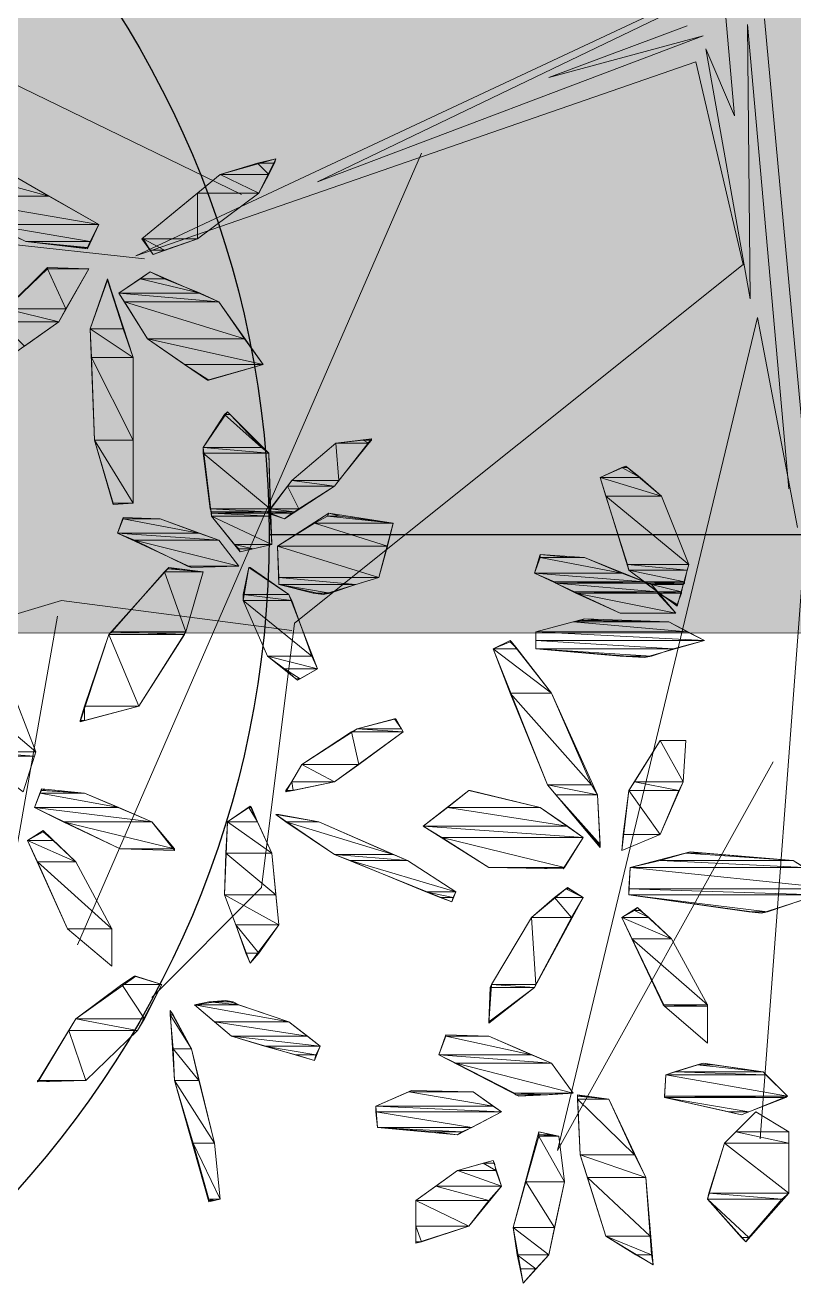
# Model space of a CAD drawing. Header units: metres. Extents: x 349703 to 349913, y 9282546 to 9282694.
# Drawn here: x 349771.008 to 349771.991, y 9282598.353 to 9282599.967 of the extents above; entities that cross this region are included whole.
import ezdxf

# ---------------------------------------------------------------- set-up
doc = ezdxf.new("R2010")
doc.units = ezdxf.units.M
doc.header["$LTSCALE"] = 0.25
for name, color, linetype, lineweight in [('AREA-VERDE', 3, 'CONTINUOUS', 9), ('ARQ-FONDO', 253, 'CONTINUOUS', 9), ('LLORAD-TEXTO', 1, 'CONTINUOUS', 25)]:
    doc.layers.add(name, color=color, linetype=linetype, lineweight=lineweight)

# ---------------------------------------------------------------- blocks, each defined once
blk = doc.blocks.new('ARBOL 1')
at = {"layer": 'ARQ-FONDO', "linetype": 'Continuous', "lineweight": -2}
for p, q in [((348214.2046, 9282663.416), (348213.362, 9282663.8254)), ((348214.0694, 9282663.3374), (348214.7438, 9282663.6536)), ((348214.7584, 9282663.6517), (348214.3015, 9282663.4324)), ((348214.8352, 9282663.5165), (348214.8242, 9282663.6426)), ((348214.9046, 9282663.0395), (348214.8516, 9282663.6335)), ((348214.8516, 9282663.6335), (348214.8553, 9282663.2825)), ((348214.8735, 9282663.6408), (348214.932, 9282663.0084)), ((348214.3015, 9282663.4324), (348214.7949, 9282663.6188)), ((348214.5976, 9282663.5658), (348214.7748, 9282663.6316)), ((348214.7949, 9282663.6188), (348214.5976, 9282663.5658)), ((348214.8553, 9282663.2825), (348214.7986, 9282663.6024)), ((348214.7986, 9282663.6024), (348214.8352, 9282663.5165)), ((348214.7858, 9282663.5859), (348214.0694, 9282663.3374)), ((348214.8461, 9282663.3264), (348214.7858, 9282663.5859)), ((348213.872, 9282663.4635), (348214.0218, 9282663.3776)), ((348214.4349, 9282663.469), (348213.9944, 9282662.4564)), ((348214.2485, 9282663.4617), (348214.1772, 9282663.4416)), ((348214.2265, 9282663.4178), (348214.2485, 9282663.4617)), ((348214.1772, 9282663.4416), (348214.0767, 9282663.3593)), ((348214.0803, 9282663.3337), (348213.3639, 9282663.4123)), ((348213.9286, 9282663.3557), (348213.8098, 9282663.4141)), ((348214.1479, 9282663.3593), (348214.2265, 9282663.4178)), ((348214.0218, 9282663.3776), (348214.0072, 9282663.3465)), ((348214.0767, 9282663.3593), (348214.0913, 9282663.3392)), ((348214.0913, 9282663.3392), (348214.1479, 9282663.3593)), ((348214.0072, 9282663.3465), (348213.9286, 9282663.3557)), ((348213.956, 9282663.3228), (348213.903, 9282663.2698)), ((348214.009, 9282663.3209), (348213.956, 9282663.3228)), ((348213.9707, 9282663.2533), (348214.009, 9282663.3209)), ((348214.0474, 9282663.2899), (348214.0876, 9282663.3173)), ((348214.0876, 9282663.3173), (348214.1754, 9282663.2789)), ((348214.8461, 9282663.3264), (348214.2722, 9282662.8677)), ((348214.0109, 9282663.2442), (348214.0328, 9282663.3081)), ((348214.0328, 9282663.3081), (348214.0657, 9282663.2076)), ((348214.084, 9282663.2314), (348214.0474, 9282663.2899)), ((348214.1754, 9282663.2789), (348214.232, 9282663.1985)), ((348213.9085, 9282663.2094), (348213.9707, 9282663.2533)), ((348214.6085, 9282662.1933), (348214.8644, 9282663.2588)), ((348214.9156, 9282662.9901), (348214.8644, 9282663.2588)), ((348214.0164, 9282663.1016), (348214.0109, 9282663.2442)), ((348214.1607, 9282663.1784), (348214.084, 9282663.2314)), ((348214.0657, 9282663.2076), (348214.0657, 9282663.0212)), ((348214.232, 9282663.1985), (348214.1607, 9282663.1784)), ((348214.1553, 9282663.0925), (348214.1863, 9282663.1382)), ((348214.1863, 9282663.1382), (348214.2393, 9282663.0852)), ((348214.0401, 9282663.0194), (348214.0164, 9282663.1016)), ((348214.3234, 9282663.0431), (348214.3709, 9282663.1034)), ((348214.3709, 9282663.1034), (348214.3252, 9282663.0979)), ((348214.1662, 9282663.0047), (348214.1553, 9282663.0925)), ((348214.2393, 9282663.0852), (348214.243, 9282662.9682)), ((348214.3252, 9282663.0979), (348214.2686, 9282663.0504)), ((348214.6634, 9282663.0541), (348214.6962, 9282663.0687)), ((348214.6962, 9282663.0687), (348214.7419, 9282663.0303)), ((348214.6999, 9282662.9353), (348214.6634, 9282663.0541)), ((348214.2686, 9282663.0504), (348214.2375, 9282663.0084)), ((348214.2594, 9282663.0011), (348214.3234, 9282663.0431)), ((348214.0657, 9282663.0212), (348214.0401, 9282663.0194)), ((348214.7419, 9282663.0303), (348214.7767, 9282662.9426)), ((348214.2028, 9282662.959), (348214.1662, 9282663.0047)), ((348214.2375, 9282663.0084), (348214.2594, 9282663.0011)), ((348214.2503, 9282662.9664), (348214.3161, 9282663.0084)), ((348214.3161, 9282663.0084), (348214.3983, 9282662.9956)), ((348214.0456, 9282662.9828), (348214.0529, 9282663.0029)), ((348214.0529, 9282663.0029), (348214.1004, 9282663.0011)), ((348214.1004, 9282663.0011), (348214.1754, 9282662.9737)), ((348214.3983, 9282662.9956), (348214.3801, 9282662.9261)), ((348214.1406, 9282662.9389), (348214.0456, 9282662.9828)), ((348214.1754, 9282662.9737), (348214.2009, 9282662.9408)), ((348214.9265, 9282662.9865), (348214.8681, 9282662.2079)), ((348214.243, 9282662.9682), (348214.2028, 9282662.959)), ((348214.2521, 9282662.917), (348214.2503, 9282662.9664)), ((348214.2009, 9282662.9408), (348214.1406, 9282662.9389)), ((348214.5793, 9282662.9316), (348214.5866, 9282662.9554)), ((348214.5866, 9282662.9554), (348214.6432, 9282662.9517)), ((348214.6432, 9282662.9517), (348214.7291, 9282662.917)), ((348214.7767, 9282662.9426), (348214.762, 9282662.8896)), ((348214.1114, 9282662.9389), (348214.0346, 9282662.853)), ((348214.1553, 9282662.9335), (348214.1114, 9282662.9389)), ((348214.1333, 9282662.8567), (348214.1553, 9282662.9335)), ((348214.2064, 9282662.8969), (348214.2137, 9282662.9389)), ((348214.2137, 9282662.9389), (348214.2649, 9282662.9042)), ((348214.3801, 9282662.9261), (348214.3088, 9282662.9042)), ((348214.6889, 9282662.8805), (348214.5793, 9282662.9316)), ((348214.762, 9282662.8896), (348214.6999, 9282662.9353)), ((348214.3088, 9282662.9042), (348214.2521, 9282662.917)), ((348214.7291, 9282662.917), (348214.7602, 9282662.8805)), ((348213.9743, 9282662.8969), (348213.6015, 9282662.7854)), ((348214.2686, 9282662.8585), (348213.9743, 9282662.8969)), ((348214.2375, 9282662.8256), (348214.2064, 9282662.8969)), ((348214.2649, 9282662.9042), (348214.3015, 9282662.8092)), ((348213.9688, 9282662.8768), (348213.8994, 9282662.482)), ((348214.7602, 9282662.8805), (348214.6889, 9282662.8805)), ((348214.2722, 9282662.8677), (348214.2302, 9282662.5295)), ((348214.5811, 9282662.8567), (348214.6432, 9282662.8731)), ((348214.6432, 9282662.8731), (348214.7511, 9282662.8695)), ((348214.7511, 9282662.8695), (348214.7968, 9282662.8457)), ((348214.0346, 9282662.853), (348213.9981, 9282662.7416)), ((348214.073, 9282662.7617), (348214.1333, 9282662.8567)), ((348214.5263, 9282662.8348), (348214.5482, 9282662.8457)), ((348214.5482, 9282662.8457), (348214.6012, 9282662.7781)), ((348214.5811, 9282662.8348), (348214.5811, 9282662.8567)), ((348214.7968, 9282662.8457), (348214.72, 9282662.8238)), ((348214.5957, 9282662.6611), (348214.5263, 9282662.8348)), ((348214.72, 9282662.8238), (348214.5811, 9282662.8348)), ((348214.2759, 9282662.7946), (348214.2375, 9282662.8256)), ((348214.3015, 9282662.8092), (348214.2759, 9282662.7946)), ((348213.9067, 9282662.7927), (348213.9414, 9282662.7032)), ((348214.6012, 9282662.7781), (348214.6597, 9282662.6483)), ((348213.9981, 9282662.7416), (348214.073, 9282662.7617)), ((348214.3526, 9282662.7324), (348214.2814, 9282662.6867)), ((348214.402, 9282662.7452), (348214.3526, 9282662.7324)), ((348214.4111, 9282662.7288), (348214.402, 9282662.7452)), ((348214.3234, 9282662.6648), (348214.4111, 9282662.7288)), ((348214.7401, 9282662.7178), (348214.6999, 9282662.6538)), ((348214.773, 9282662.7178), (348214.7401, 9282662.7178)), ((348214.7694, 9282662.6648), (348214.773, 9282662.7178)), ((348213.9414, 9282662.7032), (348213.925, 9282662.652)), ((348214.2814, 9282662.6867), (348214.2613, 9282662.652)), ((348214.8845, 9282662.6904), (348214.6085, 9282662.1933)), ((348213.9396, 9282662.6319), (348213.9487, 9282662.6557)), ((348213.9487, 9282662.6557), (348214.0036, 9282662.6502)), ((348214.0036, 9282662.6502), (348214.0895, 9282662.6136)), ((348214.2613, 9282662.652), (348214.3234, 9282662.6648)), ((348214.4367, 9282662.6081), (348214.4952, 9282662.6538)), ((348214.4952, 9282662.6538), (348214.5866, 9282662.6319)), ((348214.6634, 9282662.5807), (348214.5957, 9282662.6611)), ((348214.6999, 9282662.6538), (348214.6908, 9282662.5771)), ((348214.7401, 9282662.5972), (348214.7694, 9282662.6648)), ((348214.2156, 9282662.6337), (348214.1863, 9282662.6136)), ((348214.243, 9282662.5734), (348214.2156, 9282662.6337)), ((348214.6597, 9282662.6483), (348214.6634, 9282662.5807)), ((348214.0493, 9282662.5789), (348213.9396, 9282662.6319)), ((348214.2485, 9282662.6228), (348214.3234, 9282662.5716)), ((348214.3033, 9282662.6136), (348214.2485, 9282662.6228)), ((348214.5866, 9282662.6319), (348214.6414, 9282662.5935)), ((348213.9305, 9282662.5899), (348213.9506, 9282662.6026)), ((348213.9506, 9282662.6026), (348213.9926, 9282662.5624)), ((348214.0895, 9282662.6136), (348214.1187, 9282662.5771)), ((348214.1863, 9282662.6136), (348214.1827, 9282662.5204)), ((348214.4166, 9282662.5643), (348214.3033, 9282662.6136)), ((348214.5208, 9282662.5551), (348214.4367, 9282662.6081)), ((348213.9816, 9282662.4765), (348213.9305, 9282662.5899)), ((348214.6414, 9282662.5935), (348214.6158, 9282662.5533)), ((348214.6908, 9282662.5771), (348214.7401, 9282662.5972)), ((348214.1187, 9282662.5771), (348214.0493, 9282662.5789)), ((348214.2521, 9282662.482), (348214.243, 9282662.5734)), ((348214.3234, 9282662.5716), (348214.4733, 9282662.5113)), ((348214.7017, 9282662.5551), (348214.7785, 9282662.5752)), ((348214.7785, 9282662.5752), (348214.9101, 9282662.5643)), ((348213.9926, 9282662.5624), (348214.0383, 9282662.4765)), ((348214.4788, 9282662.5241), (348214.4166, 9282662.5643)), ((348214.6158, 9282662.5533), (348214.5208, 9282662.5551)), ((348214.6999, 9282662.5204), (348214.7017, 9282662.5551)), ((348214.9101, 9282662.5643), (348214.9667, 9282662.5277)), ((348214.2302, 9282662.5295), (348214.0895, 9282662.3888)), ((348214.1827, 9282662.5204), (348214.2156, 9282662.4327)), ((348214.4733, 9282662.5113), (348214.4788, 9282662.5241)), ((348214.6213, 9282662.5295), (348214.5756, 9282662.4912)), ((348214.6414, 9282662.5167), (348214.6213, 9282662.5295)), ((348214.8699, 9282662.4966), (348214.6999, 9282662.5204)), ((348214.9667, 9282662.5277), (348214.8699, 9282662.4966)), ((348214.5793, 9282662.4016), (348214.6414, 9282662.5167)), ((348214.6908, 9282662.4912), (348214.7109, 9282662.504)), ((348214.7109, 9282662.504), (348214.7547, 9282662.4637)), ((348214.5756, 9282662.4912), (348214.5244, 9282662.4053)), ((348214.7456, 9282662.3778), (348214.6908, 9282662.4912)), ((348214.0383, 9282662.429), (348213.9816, 9282662.4765)), ((348214.0383, 9282662.4765), (348214.0383, 9282662.429)), ((348214.2156, 9282662.4327), (348214.2521, 9282662.482)), ((348214.7547, 9282662.4637), (348214.8004, 9282662.3797)), ((348214.0694, 9282662.4162), (348213.9926, 9282662.3614)), ((348214.1023, 9282662.4053), (348214.0694, 9282662.4162)), ((348214.0712, 9282662.3468), (348214.1023, 9282662.4053)), ((348214.5244, 9282662.4053), (348214.5208, 9282662.3559)), ((348214.5208, 9282662.3559), (348214.5793, 9282662.4016)), ((348214.1845, 9282662.3852), (348214.1443, 9282662.3797)), ((348214.1443, 9282662.3797), (348214.1918, 9282662.3395)), ((348214.2649, 9282662.3577), (348214.1845, 9282662.3852)), ((348214.8004, 9282662.3303), (348214.7456, 9282662.3778)), ((348214.8004, 9282662.3797), (348214.8004, 9282662.3303)), ((348213.9926, 9282662.3614), (348213.9432, 9282662.281)), ((348214.1132, 9282662.3724), (348214.1187, 9282662.2828)), ((348214.1406, 9282662.323), (348214.1132, 9282662.3724)), ((348214.0054, 9282662.2828), (348214.0712, 9282662.3468)), ((348214.3051, 9282662.3267), (348214.2649, 9282662.3577)), ((348214.1918, 9282662.3395), (348214.2978, 9282662.3084)), ((348214.2978, 9282662.3084), (348214.3051, 9282662.3267)), ((348214.4568, 9282662.3157), (348214.466, 9282662.3413)), ((348214.466, 9282662.3413), (348214.5208, 9282662.3395)), ((348214.5208, 9282662.3395), (348214.6012, 9282662.3047)), ((348214.1699, 9282662.2024), (348214.1406, 9282662.323)), ((348214.5592, 9282662.2627), (348214.4568, 9282662.3157)), ((348214.6012, 9282662.3047), (348214.6286, 9282662.2664)), ((348214.7474, 9282662.2901), (348214.7949, 9282662.3047)), ((348214.7949, 9282662.3047), (348214.8717, 9282662.2938)), ((348213.9432, 9282662.281), (348214.0054, 9282662.2828)), ((348214.1187, 9282662.2828), (348214.1626, 9282662.1275)), ((348214.7456, 9282662.2609), (348214.7474, 9282662.2901)), ((348214.8717, 9282662.2938), (348214.9028, 9282662.2627)), ((348214.3764, 9282662.2499), (348214.4221, 9282662.27)), ((348214.4221, 9282662.27), (348214.5007, 9282662.2682)), ((348214.5007, 9282662.2682), (348214.5372, 9282662.2426)), ((348214.6286, 9282662.2664), (348214.5592, 9282662.2627)), ((348214.6341, 9282662.2645), (348214.6743, 9282662.259)), ((348214.6378, 9282662.1878), (348214.6341, 9282662.2645)), ((348214.9028, 9282662.2627), (348214.8443, 9282662.2389)), ((348214.3782, 9282662.2225), (348214.3764, 9282662.2499)), ((348214.6743, 9282662.259), (348214.7218, 9282662.1585)), ((348214.8443, 9282662.2389), (348214.7456, 9282662.2609)), ((348214.5372, 9282662.2426), (348214.4806, 9282662.2134)), ((348214.8224, 9282662.2024), (348214.8626, 9282662.2426)), ((348214.8626, 9282662.2426), (348214.9046, 9282662.217)), ((348214.4806, 9282662.2134), (348214.3782, 9282662.2225)), ((348214.5519, 9282662.0946), (348214.5848, 9282662.217)), ((348214.5848, 9282662.217), (348214.6103, 9282662.2115)), ((348214.9046, 9282662.217), (348214.9046, 9282662.1384)), ((348214.1772, 9282662.1311), (348214.1699, 9282662.2024)), ((348214.6103, 9282662.2115), (348214.6177, 9282662.153)), ((348214.8004, 9282662.1311), (348214.8224, 9282662.2024)), ((348214.6707, 9282662.0836), (348214.6378, 9282662.1878)), ((348214.4276, 9282662.1293), (348214.4806, 9282662.1677)), ((348214.4806, 9282662.1677), (348214.5263, 9282662.1805)), ((348214.5263, 9282662.1805), (348214.5372, 9282662.1476)), ((348214.6177, 9282662.153), (348214.5976, 9282662.0598)), ((348214.7218, 9282662.1585), (348214.731, 9282662.047)), ((348214.5372, 9282662.1476), (348214.4952, 9282662.0964)), ((348214.9046, 9282662.1384), (348214.8498, 9282662.0763)), ((348214.1626, 9282662.1275), (348214.1772, 9282662.1311)), ((348214.4276, 9282662.0745), (348214.4276, 9282662.1293)), ((348214.8498, 9282662.0763), (348214.8004, 9282662.1311)), ((348214.4952, 9282662.0964), (348214.4276, 9282662.0745)), ((348214.5647, 9282662.0233), (348214.5519, 9282662.0946)), ((348214.731, 9282662.047), (348214.6707, 9282662.0836)), ((348214.5976, 9282662.0598), (348214.5647, 9282662.0233))]:
    blk.add_line(p, q, dxfattribs=at)
for points in [[(348213.872, 9282663.4635), (348213.7769, 9282663.4635), (348213.9579, 9282663.4141)], [(348213.7769, 9282663.4635), (348213.9579, 9282663.4141), (348213.8098, 9282663.4141)], [(348214.2247, 9282663.4562), (348214.2393, 9282663.4416), (348214.1772, 9282663.4416)], [(348214.2485, 9282663.4617), (348214.2466, 9282663.4562), (348214.2247, 9282663.4562)], [(348214.2466, 9282663.4562), (348214.2247, 9282663.4562), (348214.2393, 9282663.4416)], [(348214.1772, 9282663.4416), (348214.2265, 9282663.4178), (348214.1479, 9282663.4178)], [(348214.2393, 9282663.4416), (348214.1772, 9282663.4416), (348214.2265, 9282663.4178)], [(348213.9579, 9282663.4141), (348213.8098, 9282663.4141), (348214.0218, 9282663.3776)], [(348213.8098, 9282663.4141), (348214.0218, 9282663.3776), (348213.8829, 9282663.3776)], [(348214.1479, 9282663.4178), (348214.1479, 9282663.3593), (348214.0767, 9282663.3593)], [(348214.2265, 9282663.4178), (348214.1479, 9282663.4178), (348214.1479, 9282663.3593)], [(348214.0218, 9282663.3776), (348213.8829, 9282663.3776), (348214.0109, 9282663.3557)], [(348213.8829, 9282663.3776), (348214.0109, 9282663.3557), (348213.9286, 9282663.3557)], [(348214.1479, 9282663.3593), (348214.0767, 9282663.3593), (348214.0785, 9282663.3593)], [(348214.0767, 9282663.3593), (348214.1479, 9282663.3593), (348214.1479, 9282663.3593)], [(348214.1479, 9282663.3593), (348214.0785, 9282663.3593), (348214.1059, 9282663.3447)], [(348214.0785, 9282663.3593), (348214.1059, 9282663.3447), (348214.0876, 9282663.3447)], [(348213.9286, 9282663.3557), (348213.9999, 9282663.3483), (348214.0072, 9282663.3483)], [(348213.9286, 9282663.3557), (348214.0109, 9282663.3557), (348214.0072, 9282663.3483)], [(348213.9999, 9282663.3483), (348214.0072, 9282663.3483), (348214.0072, 9282663.3465)], [(348214.0876, 9282663.3447), (348214.1059, 9282663.3447), (348214.0913, 9282663.3392)], [(348213.956, 9282663.3209), (348213.9798, 9282663.2698), (348213.903, 9282663.2698)], [(348213.956, 9282663.3228), (348214.009, 9282663.3209), (348213.956, 9282663.3209)], [(348214.009, 9282663.3209), (348213.956, 9282663.3209), (348213.9798, 9282663.2698)], [(348214.0876, 9282663.3173), (348214.1059, 9282663.3081), (348214.0748, 9282663.3081)], [(348214.0328, 9282663.3063), (348214.0529, 9282663.2442), (348214.0109, 9282663.2442)], [(348214.0328, 9282663.3081), (348214.0328, 9282663.3063), (348214.0328, 9282663.3063)], [(348214.0529, 9282663.2442), (348214.0328, 9282663.3063)], [(348214.0748, 9282663.3081), (348214.1516, 9282663.2899), (348214.0474, 9282663.2899)], [(348214.1059, 9282663.3081), (348214.0748, 9282663.3081), (348214.1516, 9282663.2899)], [(348214.1516, 9282663.2899), (348214.0474, 9282663.2899), (348214.1754, 9282663.2789)], [(348214.0474, 9282663.2899), (348214.1754, 9282663.2789), (348214.0547, 9282663.2789)], [(348214.1754, 9282663.2789), (348214.0547, 9282663.2789), (348214.2083, 9282663.2314)], [(348214.0547, 9282663.2789), (348214.2083, 9282663.2314), (348214.084, 9282663.2314)], [(348213.903, 9282663.2698), (348213.9707, 9282663.2533), (348213.8957, 9282663.2533)], [(348213.9798, 9282663.2698), (348213.903, 9282663.2698), (348213.9707, 9282663.2533)], [(348213.9707, 9282663.2533), (348213.8957, 9282663.2533), (348213.9268, 9282663.2222)], [(348214.0529, 9282663.2442), (348214.0109, 9282663.2442), (348214.0657, 9282663.2076)], [(348214.0109, 9282663.2442), (348214.0657, 9282663.2076), (348214.0127, 9282663.2076)], [(348214.2083, 9282663.2314), (348214.084, 9282663.2314), (348214.232, 9282663.1985)], [(348214.084, 9282663.2314), (348214.232, 9282663.1985), (348214.1315, 9282663.1985)], [(348214.0657, 9282663.2076), (348214.0127, 9282663.2076), (348214.0657, 9282663.1016)], [(348214.0127, 9282663.2076), (348214.0657, 9282663.1016), (348214.0164, 9282663.1016)], [(348214.232, 9282663.1985), (348214.1315, 9282663.1985), (348214.1626, 9282663.1784)], [(348214.1315, 9282663.1985), (348214.1626, 9282663.1784), (348214.1607, 9282663.1784)], [(348214.1607, 9282663.1784), (348214.1626, 9282663.1784), (348214.1626, 9282663.1784)], [(348214.1827, 9282663.1345), (348214.2302, 9282663.0925), (348214.1553, 9282663.0925)], [(348214.1863, 9282663.1382), (348214.19, 9282663.1345), (348214.1827, 9282663.1345)], [(348214.19, 9282663.1345), (348214.1827, 9282663.1345), (348214.2302, 9282663.0925)], [(348214.0657, 9282663.1016), (348214.0164, 9282663.1016), (348214.0657, 9282663.0212)], [(348214.0164, 9282663.1016), (348214.0657, 9282663.0212), (348214.0401, 9282663.0212)], [(348214.36, 9282663.1016), (348214.3673, 9282663.0979), (348214.3252, 9282663.0979)], [(348214.3709, 9282663.1034), (348214.3709, 9282663.1016), (348214.36, 9282663.1016)], [(348214.3709, 9282663.1016), (348214.36, 9282663.1016), (348214.3673, 9282663.0979)], [(348214.2302, 9282663.0925), (348214.1553, 9282663.0925), (348214.2393, 9282663.0852)], [(348214.1553, 9282663.0925), (348214.2393, 9282663.0852), (348214.1553, 9282663.0852)], [(348214.2393, 9282663.0852), (348214.1553, 9282663.0852), (348214.2412, 9282663.0139)], [(348214.1553, 9282663.0852), (348214.2412, 9282663.0139), (348214.1644, 9282663.0139)], [(348214.3252, 9282663.0979), (348214.3289, 9282663.0504), (348214.2686, 9282663.0504)], [(348214.3673, 9282663.0979), (348214.3252, 9282663.0979), (348214.3289, 9282663.0504)], [(348214.6962, 9282663.0687), (348214.6981, 9282663.0669), (348214.6908, 9282663.0669)], [(348214.6908, 9282663.0669), (348214.7145, 9282663.0541), (348214.6634, 9282663.0541)], [(348214.7145, 9282663.0541), (348214.6634, 9282663.0541), (348214.7419, 9282663.0303)], [(348214.6634, 9282663.0541), (348214.7419, 9282663.0303), (348214.6707, 9282663.0303)], [(348214.6981, 9282663.0669), (348214.6908, 9282663.0669), (348214.7145, 9282663.0541)], [(348214.2631, 9282663.0431), (348214.2777, 9282663.0139), (348214.2412, 9282663.0139)], [(348214.2686, 9282663.0504), (348214.3234, 9282663.0431), (348214.2631, 9282663.0431)], [(348214.3234, 9282663.0431), (348214.2631, 9282663.0431), (348214.2777, 9282663.0139)], [(348214.3289, 9282663.0504), (348214.2686, 9282663.0504), (348214.3234, 9282663.0431)], [(348214.0401, 9282663.0212), (348214.0657, 9282663.0212), (348214.0401, 9282663.0194)], [(348214.7419, 9282663.0303), (348214.6707, 9282663.0303), (348214.7767, 9282662.9426)], [(348214.6707, 9282663.0303), (348214.7767, 9282662.9426), (348214.6981, 9282662.9426)], [(348214.2412, 9282663.0139), (348214.1644, 9282663.0139), (348214.2375, 9282663.0102)], [(348214.1644, 9282663.0139), (348214.2375, 9282663.0102), (348214.1662, 9282663.0102)], [(348214.2375, 9282663.0102), (348214.1662, 9282663.0102), (348214.2375, 9282663.0084)], [(348214.1662, 9282663.0102), (348214.2375, 9282663.0084), (348214.1662, 9282663.0084)], [(348214.2412, 9282663.0084), (348214.2412, 9282663.0084), (348214.1662, 9282663.0084)], [(348214.2412, 9282663.0084), (348214.1662, 9282663.0084), (348214.2375, 9282663.0084)], [(348214.1662, 9282663.0084), (348214.2412, 9282663.0084), (348214.2412, 9282663.0084)], [(348214.2412, 9282663.0084), (348214.2412, 9282663.0084), (348214.1662, 9282663.0084)], [(348214.2412, 9282663.0084), (348214.1662, 9282663.0084), (348214.2412, 9282663.0047)], [(348214.1662, 9282663.0084), (348214.2412, 9282663.0047), (348214.1662, 9282663.0047)], [(348214.2412, 9282663.0047), (348214.1662, 9282663.0047), (348214.243, 9282662.9682)], [(348214.1662, 9282663.0047), (348214.243, 9282662.9682), (348214.1955, 9282662.9682)], [(348214.2777, 9282663.0139), (348214.2412, 9282663.0139), (348214.2722, 9282663.0102)], [(348214.2412, 9282663.0139), (348214.2722, 9282663.0102), (348214.2412, 9282663.0102)], [(348214.2722, 9282663.0102), (348214.2412, 9282663.0102), (348214.2686, 9282663.0084)], [(348214.2412, 9282663.0102), (348214.2686, 9282663.0084), (348214.2412, 9282663.0084)], [(348214.2412, 9282663.0084), (348214.2686, 9282663.0084), (348214.2686, 9282663.0084)], [(348214.2686, 9282663.0084), (348214.2686, 9282663.0084), (348214.2412, 9282663.0084)], [(348214.2686, 9282663.0084), (348214.2412, 9282663.0084), (348214.2594, 9282663.0011)], [(348214.2412, 9282663.0084), (348214.2594, 9282663.0011), (348214.2594, 9282663.0011)], [(348214.3143, 9282663.0047), (348214.3983, 9282662.9956), (348214.2978, 9282662.9956)], [(348214.3161, 9282663.0084), (348214.3307, 9282663.0047), (348214.3143, 9282663.0047)], [(348214.3307, 9282663.0047), (348214.3143, 9282663.0047), (348214.3983, 9282662.9956)], [(348214.0529, 9282663.0011), (348214.1498, 9282662.9828), (348214.0456, 9282662.9828)], [(348214.0529, 9282663.0029), (348214.1004, 9282663.0011), (348214.0529, 9282663.0011)], [(348214.1004, 9282663.0011), (348214.0529, 9282663.0011), (348214.1498, 9282662.9828)], [(348214.2978, 9282662.9956), (348214.391, 9282662.9664), (348214.2503, 9282662.9664)], [(348214.2594, 9282663.0011), (348214.2594, 9282663.0011)], [(348214.3983, 9282662.9956), (348214.2978, 9282662.9956), (348214.391, 9282662.9664)], [(348214.1498, 9282662.9828), (348214.0456, 9282662.9828), (348214.1754, 9282662.9737)], [(348214.0456, 9282662.9828), (348214.1754, 9282662.9737), (348214.0675, 9282662.9737)], [(348214.0675, 9282662.9737), (348214.1352, 9282662.9408), (348214.2009, 9282662.9408)], [(348214.0675, 9282662.9737), (348214.1754, 9282662.9737), (348214.2009, 9282662.9408)], [(348214.1955, 9282662.9682), (348214.2009, 9282662.9627), (348214.2192, 9282662.9627)], [(348214.1955, 9282662.9682), (348214.243, 9282662.9682), (348214.2192, 9282662.9627)], [(348214.2009, 9282662.9627), (348214.2192, 9282662.9627), (348214.2028, 9282662.959)], [(348214.391, 9282662.9664), (348214.2503, 9282662.9664), (348214.3801, 9282662.9261)], [(348214.2503, 9282662.9664), (348214.3801, 9282662.9261), (348214.2521, 9282662.9261)], [(348214.1352, 9282662.9408), (348214.2009, 9282662.9408), (348214.1406, 9282662.9389)], [(348214.5866, 9282662.9517), (348214.6908, 9282662.9316), (348214.5793, 9282662.9316)], [(348214.5866, 9282662.9554), (348214.625, 9282662.9517), (348214.5866, 9282662.9517)], [(348214.6432, 9282662.9517), (348214.6432, 9282662.9517), (348214.5866, 9282662.9517)], [(348214.6432, 9282662.9517), (348214.5866, 9282662.9517), (348214.625, 9282662.9517)], [(348214.6432, 9282662.9517), (348214.5866, 9282662.9517), (348214.6908, 9282662.9316)], [(348214.7767, 9282662.9426), (348214.6981, 9282662.9426), (348214.7748, 9282662.9353)], [(348214.6981, 9282662.9426), (348214.7748, 9282662.9353), (348214.6999, 9282662.9353)], [(348214.1059, 9282662.9335), (348214.1333, 9282662.8567), (348214.0383, 9282662.8567)], [(348214.1096, 9282662.9371), (348214.1553, 9282662.9335), (348214.1059, 9282662.9335)], [(348214.1553, 9282662.9335), (348214.1059, 9282662.9335), (348214.1333, 9282662.8567)], [(348214.1114, 9282662.9389), (348214.1242, 9282662.9371), (348214.1096, 9282662.9371)], [(348214.1242, 9282662.9371), (348214.1096, 9282662.9371), (348214.1553, 9282662.9335)], [(348214.2137, 9282662.9389), (348214.2649, 9282662.9042), (348214.2064, 9282662.9042)], [(348214.2137, 9282662.9389), (348214.2156, 9282662.9389), (348214.2156, 9282662.9389)], [(348214.2156, 9282662.9389), (348214.2137, 9282662.9389), (348214.2649, 9282662.9042)], [(348214.3801, 9282662.9261), (348214.2521, 9282662.9261), (348214.3508, 9282662.917)], [(348214.2521, 9282662.9261), (348214.3508, 9282662.917), (348214.2521, 9282662.917)], [(348214.6908, 9282662.9316), (348214.5793, 9282662.9316), (348214.72, 9282662.9207)], [(348214.5793, 9282662.9316), (348214.72, 9282662.9207), (348214.6049, 9282662.9207)], [(348214.7748, 9282662.9353), (348214.6999, 9282662.9353), (348214.7712, 9282662.9207)], [(348214.6999, 9282662.9353), (348214.7712, 9282662.9207), (348214.72, 9282662.9207)], [(348214.3508, 9282662.917), (348214.2521, 9282662.917), (348214.3179, 9282662.906)], [(348214.2521, 9282662.917), (348214.3179, 9282662.906), (348214.296, 9282662.906)], [(348214.72, 9282662.9207), (348214.6049, 9282662.9207), (348214.7218, 9282662.9188)], [(348214.6049, 9282662.9207), (348214.7218, 9282662.9188), (348214.6067, 9282662.9188)], [(348214.7218, 9282662.9188), (348214.6067, 9282662.9188), (348214.7365, 9282662.9079)], [(348214.6067, 9282662.9188), (348214.7365, 9282662.9079), (348214.6286, 9282662.9079)], [(348214.7365, 9282662.9079), (348214.6286, 9282662.9079), (348214.7365, 9282662.906)], [(348214.6286, 9282662.9079), (348214.7365, 9282662.906), (348214.6323, 9282662.906)], [(348214.7712, 9282662.9207), (348214.72, 9282662.9207), (348214.7712, 9282662.9188)], [(348214.72, 9282662.9207), (348214.7712, 9282662.9188), (348214.7218, 9282662.9188)], [(348214.7712, 9282662.9188), (348214.7218, 9282662.9188), (348214.7694, 9282662.917)], [(348214.7218, 9282662.9188), (348214.7694, 9282662.917), (348214.7291, 9282662.917)], [(348214.7694, 9282662.917), (348214.7291, 9282662.917), (348214.7675, 9282662.9079)], [(348214.7291, 9282662.917), (348214.7675, 9282662.9079), (348214.7365, 9282662.9079)], [(348214.7675, 9282662.9079), (348214.7365, 9282662.9079), (348214.7675, 9282662.906)], [(348214.7365, 9282662.9079), (348214.7675, 9282662.906), (348214.7383, 9282662.906)], [(348214.2649, 9282662.9042), (348214.2064, 9282662.9042), (348214.2686, 9282662.8969)], [(348214.2064, 9282662.9042), (348214.2686, 9282662.8969), (348214.2064, 9282662.8969)], [(348214.2686, 9282662.8969), (348214.2064, 9282662.8969), (348214.2942, 9282662.8256)], [(348214.2064, 9282662.8969), (348214.2942, 9282662.8256), (348214.2375, 9282662.8256)], [(348214.296, 9282662.906), (348214.3179, 9282662.906), (348214.3088, 9282662.9042)], [(348214.7602, 9282662.8805), (348214.6889, 9282662.8805), (348214.6323, 9282662.906)], [(348214.6323, 9282662.906), (348214.7365, 9282662.906), (348214.7602, 9282662.8805)], [(348214.7383, 9282662.906), (348214.7602, 9282662.8914), (348214.762, 9282662.8914)], [(348214.7383, 9282662.906), (348214.7675, 9282662.906), (348214.762, 9282662.8914)], [(348214.7602, 9282662.8914), (348214.762, 9282662.8914), (348214.762, 9282662.8896)], [(348214.7602, 9282662.8805), (348214.7602, 9282662.8805), (348214.6889, 9282662.8805)], [(348214.6286, 9282662.8695), (348214.7748, 9282662.8567), (348214.5811, 9282662.8567)], [(348214.6396, 9282662.8713), (348214.7511, 9282662.8695), (348214.6286, 9282662.8695)], [(348214.7511, 9282662.8695), (348214.6286, 9282662.8695), (348214.7748, 9282662.8567)], [(348214.6432, 9282662.8731), (348214.6652, 9282662.8713), (348214.6396, 9282662.8713)], [(348214.6652, 9282662.8713), (348214.6396, 9282662.8713), (348214.7511, 9282662.8695)], [(348214.0346, 9282662.853), (348214.073, 9282662.7617), (348214.0036, 9282662.7617)], [(348214.0383, 9282662.8567), (348214.1315, 9282662.853), (348214.0346, 9282662.853)], [(348214.1315, 9282662.853), (348214.0346, 9282662.853), (348214.073, 9282662.7617)], [(348214.1333, 9282662.8567), (348214.0383, 9282662.8567), (348214.1315, 9282662.853)], [(348214.5482, 9282662.8439), (348214.5573, 9282662.8348), (348214.5263, 9282662.8348)], [(348214.5482, 9282662.8457), (348214.55, 9282662.8439), (348214.5482, 9282662.8439)], [(348214.55, 9282662.8439), (348214.5482, 9282662.8439), (348214.5573, 9282662.8348)], [(348214.7748, 9282662.8567), (348214.5811, 9282662.8567), (348214.7968, 9282662.8457)], [(348214.5811, 9282662.8567), (348214.7968, 9282662.8457), (348214.5811, 9282662.8457)], [(348214.7968, 9282662.8457), (348214.5811, 9282662.8457), (348214.7566, 9282662.8348)], [(348214.5811, 9282662.8457), (348214.7566, 9282662.8348), (348214.5811, 9282662.8348)], [(348214.5573, 9282662.8348), (348214.5263, 9282662.8348), (348214.6012, 9282662.7781)], [(348214.5263, 9282662.8348), (348214.6012, 9282662.7781), (348214.5482, 9282662.7781)], [(348214.5811, 9282662.8348), (348214.6889, 9282662.8256), (348214.7291, 9282662.8256)], [(348214.5811, 9282662.8348), (348214.7566, 9282662.8348), (348214.7291, 9282662.8256)], [(348214.2942, 9282662.8256), (348214.2375, 9282662.8256), (348214.3015, 9282662.8092)], [(348214.2375, 9282662.8256), (348214.3015, 9282662.8092), (348214.2594, 9282662.8092)], [(348214.6889, 9282662.8256), (348214.7291, 9282662.8256), (348214.72, 9282662.8238)], [(348214.3015, 9282662.8092), (348214.2594, 9282662.8092), (348214.2795, 9282662.7964)], [(348214.2594, 9282662.8092), (348214.2795, 9282662.7964), (348214.2741, 9282662.7964)], [(348214.2741, 9282662.7964), (348214.2795, 9282662.7964), (348214.2759, 9282662.7946)], [(348213.9067, 9282662.7927), (348213.8354, 9282662.7927), (348213.9414, 9282662.7032)], [(348213.8354, 9282662.7927), (348213.9414, 9282662.7032), (348213.8628, 9282662.7032)], [(348214.6012, 9282662.7781), (348214.5482, 9282662.7781), (348214.6524, 9282662.6611)], [(348214.5482, 9282662.7781), (348214.6524, 9282662.6611), (348214.5957, 9282662.6611)], [(348214.0036, 9282662.7617), (348214.0036, 9282662.7434), (348213.9981, 9282662.7434)], [(348214.073, 9282662.7617), (348214.0036, 9282662.7617), (348214.0036, 9282662.7434)], [(348213.9981, 9282662.7434), (348214.0036, 9282662.7434), (348213.9981, 9282662.7416)], [(348214.3526, 9282662.7324), (348214.4111, 9282662.7288), (348214.3453, 9282662.7288)], [(348214.4002, 9282662.7452), (348214.4093, 9282662.7324), (348214.3526, 9282662.7324)], [(348214.4093, 9282662.7324), (348214.3526, 9282662.7324), (348214.4111, 9282662.7288)], [(348214.402, 9282662.7452), (348214.4002, 9282662.7452), (348214.4002, 9282662.7452)], [(348214.402, 9282662.7452), (348214.4002, 9282662.7452), (348214.4093, 9282662.7324)], [(348214.3453, 9282662.7288), (348214.3545, 9282662.6867), (348214.2814, 9282662.6867)], [(348214.4111, 9282662.7288), (348214.3453, 9282662.7288), (348214.3545, 9282662.6867)], [(348214.7401, 9282662.7178), (348214.7694, 9282662.6648), (348214.7072, 9282662.6648)], [(348214.773, 9282662.7178), (348214.7401, 9282662.7178), (348214.7401, 9282662.7178)], [(348214.773, 9282662.7178), (348214.7401, 9282662.7178), (348214.7694, 9282662.6648)], [(348213.9414, 9282662.7032), (348213.8628, 9282662.7032), (348213.9396, 9282662.6977)], [(348213.8628, 9282662.7032), (348213.9396, 9282662.6977), (348213.8647, 9282662.6977)], [(348213.9396, 9282662.6977), (348213.8647, 9282662.6977), (348213.925, 9282662.652)], [(348214.2814, 9282662.6867), (348214.3234, 9282662.6648), (348214.2686, 9282662.6648)], [(348214.3545, 9282662.6867), (348214.2814, 9282662.6867), (348214.3234, 9282662.6648)], [(348213.9469, 9282662.6502), (348214.0474, 9282662.6319), (348213.9396, 9282662.6319)], [(348213.9487, 9282662.6538), (348214.0036, 9282662.6502), (348213.9469, 9282662.6502)], [(348214.0036, 9282662.6502), (348213.9469, 9282662.6502), (348214.0474, 9282662.6319)], [(348213.9487, 9282662.6557), (348213.9542, 9282662.6538), (348213.9487, 9282662.6538)], [(348213.9542, 9282662.6538), (348213.9487, 9282662.6538), (348214.0036, 9282662.6502)], [(348214.2686, 9282662.6648), (348214.2704, 9282662.6538), (348214.2613, 9282662.6538)], [(348214.2613, 9282662.6538), (348214.2704, 9282662.6538), (348214.2613, 9282662.652)], [(348214.3234, 9282662.6648), (348214.2686, 9282662.6648), (348214.2704, 9282662.6538)], [(348214.4952, 9282662.6538), (348214.5866, 9282662.6319), (348214.4678, 9282662.6319)], [(348214.4952, 9282662.6538), (348214.497, 9282662.6538), (348214.497, 9282662.6538)], [(348214.497, 9282662.6538), (348214.4952, 9282662.6538), (348214.5866, 9282662.6319)], [(348214.6524, 9282662.6611), (348214.5957, 9282662.6611), (348214.6597, 9282662.6483)], [(348214.5957, 9282662.6611), (348214.6597, 9282662.6483), (348214.6067, 9282662.6483)], [(348214.6999, 9282662.6538), (348214.7401, 9282662.5972), (348214.6926, 9282662.5972)], [(348214.7072, 9282662.6648), (348214.7639, 9282662.6538), (348214.6999, 9282662.6538)], [(348214.7639, 9282662.6538), (348214.6999, 9282662.6538), (348214.7401, 9282662.5972)], [(348214.7694, 9282662.6648), (348214.7072, 9282662.6648), (348214.7639, 9282662.6538)], [(348214.2156, 9282662.6337), (348214.2174, 9282662.6319), (348214.2137, 9282662.6319)], [(348214.6067, 9282662.6483), (348214.6615, 9282662.5844), (348214.6634, 9282662.5844)], [(348214.6067, 9282662.6483), (348214.6597, 9282662.6483), (348214.6634, 9282662.5844)], [(348214.0474, 9282662.6319), (348213.9396, 9282662.6319), (348214.0895, 9282662.6136)], [(348213.9396, 9282662.6319), (348214.0895, 9282662.6136), (348213.9761, 9282662.6136)], [(348214.2137, 9282662.6319), (348214.2247, 9282662.6136), (348214.1863, 9282662.6136)], [(348214.2174, 9282662.6319), (348214.2137, 9282662.6319), (348214.2247, 9282662.6136)], [(348214.2485, 9282662.6228), (348214.2521, 9282662.6228), (348214.2521, 9282662.6228)], [(348214.2521, 9282662.6228), (348214.2485, 9282662.6228), (348214.3033, 9282662.6136)], [(348214.2485, 9282662.6228), (348214.3033, 9282662.6136), (348214.2613, 9282662.6136)], [(348214.4678, 9282662.6319), (348214.6213, 9282662.6081), (348214.4367, 9282662.6081)], [(348214.5866, 9282662.6319), (348214.4678, 9282662.6319), (348214.6213, 9282662.6081)], [(348213.9506, 9282662.6008), (348213.9634, 9282662.5899), (348213.9305, 9282662.5899)], [(348213.9506, 9282662.6026), (348213.9506, 9282662.6008), (348213.9506, 9282662.6008)], [(348213.9634, 9282662.5899), (348213.9506, 9282662.6008)], [(348213.9761, 9282662.6136), (348214.0493, 9282662.5789), (348214.1187, 9282662.5789)], [(348213.9761, 9282662.6136), (348214.0895, 9282662.6136), (348214.1187, 9282662.5789)], [(348214.1863, 9282662.6136), (348214.243, 9282662.5734), (348214.1845, 9282662.5734)], [(348214.2247, 9282662.6136), (348214.1863, 9282662.6136), (348214.243, 9282662.5734)], [(348214.3033, 9282662.6136), (348214.2613, 9282662.6136), (348214.3983, 9282662.5716)], [(348214.2613, 9282662.6136), (348214.3983, 9282662.5716), (348214.3234, 9282662.5716)], [(348214.6213, 9282662.6081), (348214.4367, 9282662.6081), (348214.6414, 9282662.5935)], [(348214.4367, 9282662.6081), (348214.6414, 9282662.5935), (348214.4605, 9282662.5935)], [(348213.9634, 9282662.5899), (348213.9305, 9282662.5899), (348213.9926, 9282662.5624)], [(348213.9305, 9282662.5899), (348213.9926, 9282662.5624), (348213.9432, 9282662.5624)], [(348214.6414, 9282662.5935), (348214.4605, 9282662.5935), (348214.6177, 9282662.5551)], [(348214.4605, 9282662.5935), (348214.6177, 9282662.5551), (348214.5208, 9282662.5551)], [(348214.7401, 9282662.5972), (348214.6926, 9282662.5972), (348214.6908, 9282662.5771)], [(348214.6926, 9282662.5972), (348214.6908, 9282662.5771), (348214.6908, 9282662.5771)], [(348214.0493, 9282662.5789), (348214.1187, 9282662.5789), (348214.1187, 9282662.5771)], [(348214.1845, 9282662.5734), (348214.2485, 9282662.5204), (348214.1827, 9282662.5204)], [(348214.243, 9282662.5734), (348214.1845, 9282662.5734), (348214.2485, 9282662.5204)], [(348214.3983, 9282662.5716), (348214.3234, 9282662.5716), (348214.4166, 9282662.5643)], [(348214.3234, 9282662.5716), (348214.4166, 9282662.5643), (348214.3435, 9282662.5643)], [(348214.6615, 9282662.5844), (348214.6634, 9282662.5844), (348214.6634, 9282662.5807)], [(348214.6908, 9282662.5771), (348214.6908, 9282662.5771)], [(348214.773, 9282662.5734), (348214.9101, 9282662.5643), (348214.7401, 9282662.5643)], [(348214.7785, 9282662.5752), (348214.7949, 9282662.5734), (348214.773, 9282662.5734)], [(348214.7949, 9282662.5734), (348214.773, 9282662.5734), (348214.9101, 9282662.5643)], [(348213.9926, 9282662.5624), (348213.9432, 9282662.5624), (348214.0383, 9282662.4765)], [(348213.9432, 9282662.5624), (348214.0383, 9282662.4765), (348213.9816, 9282662.4765)], [(348214.4166, 9282662.5643), (348214.3435, 9282662.5643), (348214.4788, 9282662.5241)], [(348214.3435, 9282662.5643), (348214.4788, 9282662.5241), (348214.4404, 9282662.5241)], [(348214.6177, 9282662.5551), (348214.5208, 9282662.5551)], [(348214.5208, 9282662.5551), (348214.6177, 9282662.5551), (348214.5336, 9282662.5551)], [(348214.5336, 9282662.5551), (348214.6177, 9282662.5551), (348214.6158, 9282662.5533)], [(348214.7017, 9282662.5551), (348214.9667, 9282662.5277), (348214.6999, 9282662.5277)], [(348214.7401, 9282662.5643), (348214.9247, 9282662.5551), (348214.7017, 9282662.5551)], [(348214.9247, 9282662.5551), (348214.7017, 9282662.5551), (348214.9667, 9282662.5277)], [(348214.9101, 9282662.5643), (348214.7401, 9282662.5643), (348214.9247, 9282662.5551)], [(348214.2485, 9282662.5204), (348214.1827, 9282662.5204), (348214.2521, 9282662.482)], [(348214.1827, 9282662.5204), (348214.2521, 9282662.482), (348214.1973, 9282662.482)], [(348214.4788, 9282662.5241), (348214.4404, 9282662.5241), (348214.4751, 9282662.5167)], [(348214.4404, 9282662.5241), (348214.4751, 9282662.5167), (348214.4587, 9282662.5167)], [(348214.6195, 9282662.5277), (348214.6414, 9282662.5167), (348214.6049, 9282662.5167)], [(348214.6213, 9282662.5295), (348214.6231, 9282662.5277), (348214.6195, 9282662.5277)], [(348214.6231, 9282662.5277), (348214.6195, 9282662.5277), (348214.6414, 9282662.5167)], [(348214.9667, 9282662.5277), (348214.6999, 9282662.5277), (348214.9412, 9282662.5204)], [(348214.6999, 9282662.5277), (348214.9412, 9282662.5204), (348214.6999, 9282662.5204)], [(348214.9412, 9282662.5204), (348214.6999, 9282662.5204), (348214.8772, 9282662.4985)], [(348214.6999, 9282662.5204), (348214.8772, 9282662.4985), (348214.8534, 9282662.4985)], [(348214.4587, 9282662.5167), (348214.4751, 9282662.5167), (348214.4733, 9282662.5113)], [(348214.6049, 9282662.5167), (348214.6268, 9282662.4912), (348214.5756, 9282662.4912)], [(348214.6414, 9282662.5167), (348214.6049, 9282662.5167), (348214.6268, 9282662.4912)], [(348214.7109, 9282662.504), (348214.7145, 9282662.5003), (348214.7072, 9282662.5003)], [(348214.5756, 9282662.4912), (348214.5811, 9282662.4053), (348214.5244, 9282662.4053)], [(348214.6268, 9282662.4912), (348214.5756, 9282662.4912), (348214.5811, 9282662.4053)], [(348214.7072, 9282662.5003), (348214.7255, 9282662.4912), (348214.6908, 9282662.4912)], [(348214.7255, 9282662.4912), (348214.6908, 9282662.4912), (348214.7547, 9282662.4637)], [(348214.6908, 9282662.4912), (348214.7547, 9282662.4637), (348214.7036, 9282662.4637)], [(348214.7145, 9282662.5003), (348214.7072, 9282662.5003), (348214.7255, 9282662.4912)], [(348214.8534, 9282662.4985), (348214.8772, 9282662.4985), (348214.8699, 9282662.4966)], [(348214.0383, 9282662.4765), (348213.9816, 9282662.4765)], [(348213.9816, 9282662.4765), (348214.0383, 9282662.4765), (348214.0383, 9282662.4765)], [(348214.0383, 9282662.429), (348214.0383, 9282662.429), (348213.9816, 9282662.4765)], [(348214.0383, 9282662.429), (348213.9816, 9282662.4765), (348214.0383, 9282662.4765)], [(348214.2521, 9282662.482), (348214.1973, 9282662.482), (348214.2265, 9282662.4455)], [(348214.1973, 9282662.482), (348214.2265, 9282662.4455), (348214.2101, 9282662.4455)], [(348214.7547, 9282662.4637), (348214.7036, 9282662.4637), (348214.8004, 9282662.3797)], [(348214.7036, 9282662.4637), (348214.8004, 9282662.3797), (348214.7438, 9282662.3797)], [(348214.2101, 9282662.4455), (348214.2265, 9282662.4455), (348214.2156, 9282662.4327)], [(348214.0383, 9282662.429), (348214.0383, 9282662.429)], [(348214.0675, 9282662.4162), (348214.1023, 9282662.4053), (348214.0511, 9282662.4053)], [(348214.0694, 9282662.4162), (348214.0675, 9282662.4162), (348214.0675, 9282662.4162)], [(348214.0694, 9282662.4162), (348214.0675, 9282662.4162), (348214.1023, 9282662.4053)], [(348214.0511, 9282662.4053), (348214.0803, 9282662.3614), (348213.9926, 9282662.3614)], [(348214.1023, 9282662.4053), (348214.0511, 9282662.4053), (348214.0803, 9282662.3614)], [(348214.5208, 9282662.3577), (348214.5208, 9282662.3577), (348214.5226, 9282662.4016)], [(348214.5208, 9282662.3577), (348214.5226, 9282662.4016), (348214.5793, 9282662.4016)], [(348214.5244, 9282662.4053), (348214.5793, 9282662.4016), (348214.5226, 9282662.4016)], [(348214.5811, 9282662.4053), (348214.5244, 9282662.4053), (348214.5793, 9282662.4016)], [(348214.1626, 9282662.3833), (348214.2009, 9282662.3797), (348214.1443, 9282662.3797)], [(348214.2009, 9282662.3797), (348214.1443, 9282662.3797), (348214.2649, 9282662.3577)], [(348214.1443, 9282662.3797), (348214.2649, 9282662.3577), (348214.1699, 9282662.3577)], [(348214.1845, 9282662.3852), (348214.1936, 9282662.3833), (348214.1626, 9282662.3833)], [(348214.1936, 9282662.3833), (348214.1626, 9282662.3833), (348214.2009, 9282662.3797)], [(348214.8004, 9282662.3797), (348214.7438, 9282662.3797), (348214.8004, 9282662.3778)], [(348214.7438, 9282662.3797), (348214.8004, 9282662.3778), (348214.7456, 9282662.3778)], [(348214.8004, 9282662.3778), (348214.7456, 9282662.3778), (348214.8004, 9282662.3303)], [(348214.7456, 9282662.3778), (348214.8004, 9282662.3303), (348214.8004, 9282662.3303)], [(348213.9926, 9282662.3614), (348214.0712, 9282662.3468), (348213.9835, 9282662.3468)], [(348214.0803, 9282662.3614), (348213.9926, 9282662.3614), (348214.0712, 9282662.3468)], [(348214.1132, 9282662.3724), (348214.1169, 9282662.3669), (348214.1132, 9282662.3669)], [(348214.1169, 9282662.3669), (348214.1132, 9282662.3669), (348214.1406, 9282662.323)], [(348214.1132, 9282662.3669), (348214.1406, 9282662.323), (348214.1169, 9282662.323)], [(348213.9835, 9282662.3468), (348214.0054, 9282662.2828), (348213.9451, 9282662.2828)], [(348214.0712, 9282662.3468), (348213.9835, 9282662.3468), (348214.0054, 9282662.2828)], [(348214.2649, 9282662.3577), (348214.1699, 9282662.3577), (348214.2887, 9282662.3395)], [(348214.1699, 9282662.3577), (348214.2887, 9282662.3395), (348214.1918, 9282662.3395)], [(348214.5208, 9282662.3577), (348214.5208, 9282662.3559), (348214.5208, 9282662.3559)], [(348214.2887, 9282662.3395), (348214.1918, 9282662.3395), (348214.3051, 9282662.3267)], [(348214.1918, 9282662.3395), (348214.3051, 9282662.3267), (348214.2338, 9282662.3267)], [(348214.3051, 9282662.3267), (348214.2338, 9282662.3267), (348214.2996, 9282662.3157)], [(348214.2338, 9282662.3267), (348214.2996, 9282662.3157), (348214.2741, 9282662.3157)], [(348214.466, 9282662.3395), (348214.5756, 9282662.3157), (348214.4568, 9282662.3157)], [(348214.466, 9282662.3413), (348214.5208, 9282662.3395), (348214.466, 9282662.3395)], [(348214.5208, 9282662.3395), (348214.466, 9282662.3395), (348214.5756, 9282662.3157)], [(348214.8004, 9282662.3303), (348214.8004, 9282662.3303)], [(348214.1406, 9282662.323), (348214.1169, 9282662.323), (348214.1498, 9282662.2828)], [(348214.1169, 9282662.323), (348214.1498, 9282662.2828), (348214.1187, 9282662.2828)], [(348214.2741, 9282662.3157), (348214.2996, 9282662.3157), (348214.2978, 9282662.3084)], [(348214.5756, 9282662.3157), (348214.4568, 9282662.3157), (348214.6012, 9282662.3047)], [(348214.4568, 9282662.3157), (348214.6012, 9282662.3047), (348214.4788, 9282662.3047)], [(348214.6012, 9282662.3047), (348214.4788, 9282662.3047), (348214.6286, 9282662.2664)], [(348214.4788, 9282662.3047), (348214.6286, 9282662.2664), (348214.5537, 9282662.2664)], [(348214.7876, 9282662.3029), (348214.8717, 9282662.2938), (348214.7584, 9282662.2938)], [(348214.7949, 9282662.3047), (348214.8077, 9282662.3029), (348214.7876, 9282662.3029)], [(348214.8077, 9282662.3029), (348214.7876, 9282662.3029), (348214.8717, 9282662.2938)], [(348213.9432, 9282662.2828), (348213.9889, 9282662.2828), (348213.9432, 9282662.281)], [(348213.9451, 9282662.2828), (348213.9889, 9282662.2828), (348213.9432, 9282662.2828)], [(348214.0054, 9282662.2828), (348213.9451, 9282662.2828), (348213.9889, 9282662.2828)], [(348214.1498, 9282662.2828), (348214.1187, 9282662.2828), (348214.1699, 9282662.2024)], [(348214.1187, 9282662.2828), (348214.1699, 9282662.2024), (348214.1425, 9282662.2024)], [(348214.7474, 9282662.2901), (348214.9028, 9282662.2627), (348214.7456, 9282662.2627)], [(348214.7584, 9282662.2938), (348214.8754, 9282662.2901), (348214.7474, 9282662.2901)], [(348214.8754, 9282662.2901), (348214.7474, 9282662.2901), (348214.9028, 9282662.2627)], [(348214.8717, 9282662.2938), (348214.7584, 9282662.2938), (348214.8754, 9282662.2901)], [(348214.4184, 9282662.2682), (348214.5263, 9282662.2499), (348214.3764, 9282662.2499)], [(348214.4221, 9282662.27), (348214.5007, 9282662.2682), (348214.4184, 9282662.2682)], [(348214.5007, 9282662.2682), (348214.4184, 9282662.2682), (348214.5263, 9282662.2499)], [(348214.6286, 9282662.2664), (348214.5537, 9282662.2664), (348214.5957, 9282662.2645)], [(348214.5537, 9282662.2664), (348214.5957, 9282662.2645), (348214.5555, 9282662.2645)], [(348214.5555, 9282662.2645), (348214.5957, 9282662.2645), (348214.5592, 9282662.2627)], [(348214.6341, 9282662.2645), (348214.6432, 9282662.2627), (348214.6341, 9282662.2627)], [(348214.6432, 9282662.2627), (348214.6341, 9282662.2627), (348214.6743, 9282662.259)], [(348214.6341, 9282662.2627), (348214.6743, 9282662.259), (348214.6341, 9282662.259)], [(348214.9028, 9282662.2627), (348214.7456, 9282662.2627), (348214.9009, 9282662.2609)], [(348214.7456, 9282662.2627), (348214.9009, 9282662.2609), (348214.7456, 9282662.2609)], [(348214.5263, 9282662.2499), (348214.3764, 9282662.2499), (348214.5372, 9282662.2426)], [(348214.3764, 9282662.2499), (348214.5372, 9282662.2426), (348214.3764, 9282662.2426)], [(348214.6743, 9282662.259), (348214.6341, 9282662.259), (348214.7072, 9282662.1878)], [(348214.6341, 9282662.259), (348214.7072, 9282662.1878), (348214.6378, 9282662.1878)], [(348214.7456, 9282662.2609), (348214.8278, 9282662.2426), (348214.8534, 9282662.2426)], [(348214.7456, 9282662.2609), (348214.9009, 9282662.2609), (348214.8534, 9282662.2426)], [(348214.5372, 9282662.2426), (348214.3764, 9282662.2426), (348214.4989, 9282662.2225)], [(348214.3764, 9282662.2426), (348214.4989, 9282662.2225), (348214.3782, 9282662.2225)], [(348214.8278, 9282662.2426), (348214.8534, 9282662.2426), (348214.8443, 9282662.2389)], [(348214.8626, 9282662.2426), (348214.9046, 9282662.217), (348214.837, 9282662.217)], [(348214.8626, 9282662.2426), (348214.8626, 9282662.2426)], [(348214.9046, 9282662.217), (348214.8626, 9282662.2426)], [(348214.4989, 9282662.2225), (348214.3782, 9282662.2225), (348214.4861, 9282662.217)], [(348214.3782, 9282662.2225), (348214.4861, 9282662.217), (348214.4513, 9282662.217)], [(348214.4513, 9282662.217), (348214.4861, 9282662.217), (348214.4806, 9282662.2134)], [(348214.5848, 9282662.217), (348214.6012, 9282662.2134), (348214.5848, 9282662.2134)], [(348214.6012, 9282662.2134), (348214.5848, 9282662.2134), (348214.6103, 9282662.2115)], [(348214.5848, 9282662.2134), (348214.6103, 9282662.2115), (348214.5848, 9282662.2115)], [(348214.837, 9282662.217), (348214.9046, 9282662.2024), (348214.8224, 9282662.2024)], [(348214.9046, 9282662.217), (348214.837, 9282662.217), (348214.9046, 9282662.2024)], [(348214.1699, 9282662.2024), (348214.1425, 9282662.2024), (348214.1772, 9282662.1311)], [(348214.1425, 9282662.2024), (348214.1772, 9282662.1311), (348214.1626, 9282662.1311)], [(348214.5848, 9282662.2115), (348214.6177, 9282662.153), (348214.5683, 9282662.153)], [(348214.6103, 9282662.2115), (348214.5848, 9282662.2115), (348214.6177, 9282662.153)], [(348214.8224, 9282662.2024), (348214.9046, 9282662.1384), (348214.8023, 9282662.1384)], [(348214.9046, 9282662.2024), (348214.8224, 9282662.2024), (348214.9046, 9282662.1384)], [(348214.7072, 9282662.1878), (348214.6378, 9282662.1878), (348214.7218, 9282662.1585)], [(348214.6378, 9282662.1878), (348214.7218, 9282662.1585), (348214.6469, 9282662.1585)], [(348214.4806, 9282662.1677), (348214.5372, 9282662.1476), (348214.4532, 9282662.1476)], [(348214.5135, 9282662.1768), (348214.5299, 9282662.1677), (348214.4806, 9282662.1677)], [(348214.5299, 9282662.1677), (348214.4806, 9282662.1677), (348214.5372, 9282662.1476)], [(348214.5263, 9282662.1805), (348214.5281, 9282662.1768), (348214.5135, 9282662.1768)], [(348214.5281, 9282662.1768), (348214.5135, 9282662.1768), (348214.5299, 9282662.1677)], [(348214.5683, 9282662.153), (348214.6049, 9282662.0946), (348214.5519, 9282662.0946)], [(348214.6177, 9282662.153), (348214.5683, 9282662.153), (348214.6049, 9282662.0946)], [(348214.7218, 9282662.1585), (348214.6469, 9282662.1585), (348214.7273, 9282662.0836)], [(348214.6469, 9282662.1585), (348214.7273, 9282662.0836), (348214.6707, 9282662.0836)], [(348214.4532, 9282662.1476), (348214.5208, 9282662.1293), (348214.4276, 9282662.1293)], [(348214.5372, 9282662.1476), (348214.4532, 9282662.1476), (348214.5208, 9282662.1293)], [(348214.8023, 9282662.1384), (348214.8955, 9282662.1311), (348214.8004, 9282662.1311)], [(348214.9046, 9282662.1384), (348214.8023, 9282662.1384), (348214.8955, 9282662.1311)], [(348214.1772, 9282662.1311), (348214.1626, 9282662.1311), (348214.1699, 9282662.1293)], [(348214.1626, 9282662.1311), (348214.1699, 9282662.1293), (348214.1626, 9282662.1293)], [(348214.1626, 9282662.1293), (348214.1699, 9282662.1293), (348214.1626, 9282662.1275)], [(348214.5208, 9282662.1293), (348214.4276, 9282662.1293), (348214.4952, 9282662.0964)], [(348214.4276, 9282662.1293), (348214.4952, 9282662.0964), (348214.4276, 9282662.0964)], [(348214.8955, 9282662.1311), (348214.8004, 9282662.1311), (348214.8534, 9282662.0818)], [(348214.8004, 9282662.1311), (348214.8534, 9282662.0818), (348214.8443, 9282662.0818)], [(348214.4276, 9282662.0964), (348214.4276, 9282662.0763), (348214.4349, 9282662.0763)], [(348214.4276, 9282662.0964), (348214.4952, 9282662.0964), (348214.4349, 9282662.0763)], [(348214.6049, 9282662.0946), (348214.5519, 9282662.0946), (348214.5976, 9282662.0598)], [(348214.5519, 9282662.0946), (348214.5976, 9282662.0598), (348214.5573, 9282662.0598)], [(348214.4276, 9282662.0763), (348214.4349, 9282662.0763), (348214.4276, 9282662.0745)], [(348214.6707, 9282662.0836), (348214.709, 9282662.0598), (348214.7291, 9282662.0598)], [(348214.6707, 9282662.0836), (348214.7273, 9282662.0836), (348214.7291, 9282662.0598)], [(348214.8443, 9282662.0818), (348214.8534, 9282662.0818), (348214.8498, 9282662.0763)], [(348214.5573, 9282662.0598), (348214.561, 9282662.0416), (348214.5811, 9282662.0416)], [(348214.5573, 9282662.0598), (348214.5976, 9282662.0598), (348214.5811, 9282662.0416)], [(348214.709, 9282662.0598), (348214.7291, 9282662.0598), (348214.731, 9282662.047)], [(348214.561, 9282662.0416), (348214.5811, 9282662.0416), (348214.5647, 9282662.0233)]]:
    blk.add_lwpolyline(points, close=True, dxfattribs=at)

msp = doc.modelspace()

# ---------------------------------------------------------------- hatches: boundary and pattern name
at = {"layer": 'AREA-VERDE', "lineweight": 0, "true_color": 0xc4e4b2, "transparency": 33554597}
h = msp.add_hatch(color=3, dxfattribs=at)
h.dxf.hatch_style = 1
h.paths.add_polyline_path([(349793.3046, 9282597.9887), (349799.6417, 9282600.7551), (349769.0726, 9282600.7551), (349770.9381, 9282599.1897), (349772.9426, 9282599.1889), (349772.9426, 9282597.9887)])

# ---------------------------------------------------------------- linework, layer by layer
at = {"layer": 'ARQ-FONDO', "lineweight": 0}
msp.add_lwpolyline([(349769.0726, 9282600.7551), (349799.6417, 9282600.7551), (349793.3046, 9282597.9887), (349772.9426, 9282597.9887), (349772.9426, 9282599.1889), (349770.9381, 9282599.1897)], close=True, dxfattribs=at)
at = {"layer": 'LLORAD-TEXTO'}
msp.add_line((349772.57, 9282599.315), (349771.32, 9282599.315), dxfattribs=at)
msp.add_circle((349770.07, 9282599.315), 1.25, dxfattribs=at)

# ---------------------------------------------------------------- block references
at = {"layer": 'ARQ-FONDO'}
msp.add_blockref('ARBOL 1', (1557.0802, -63.6655), dxfattribs=at)

doc.saveas('drawing.dxf')
